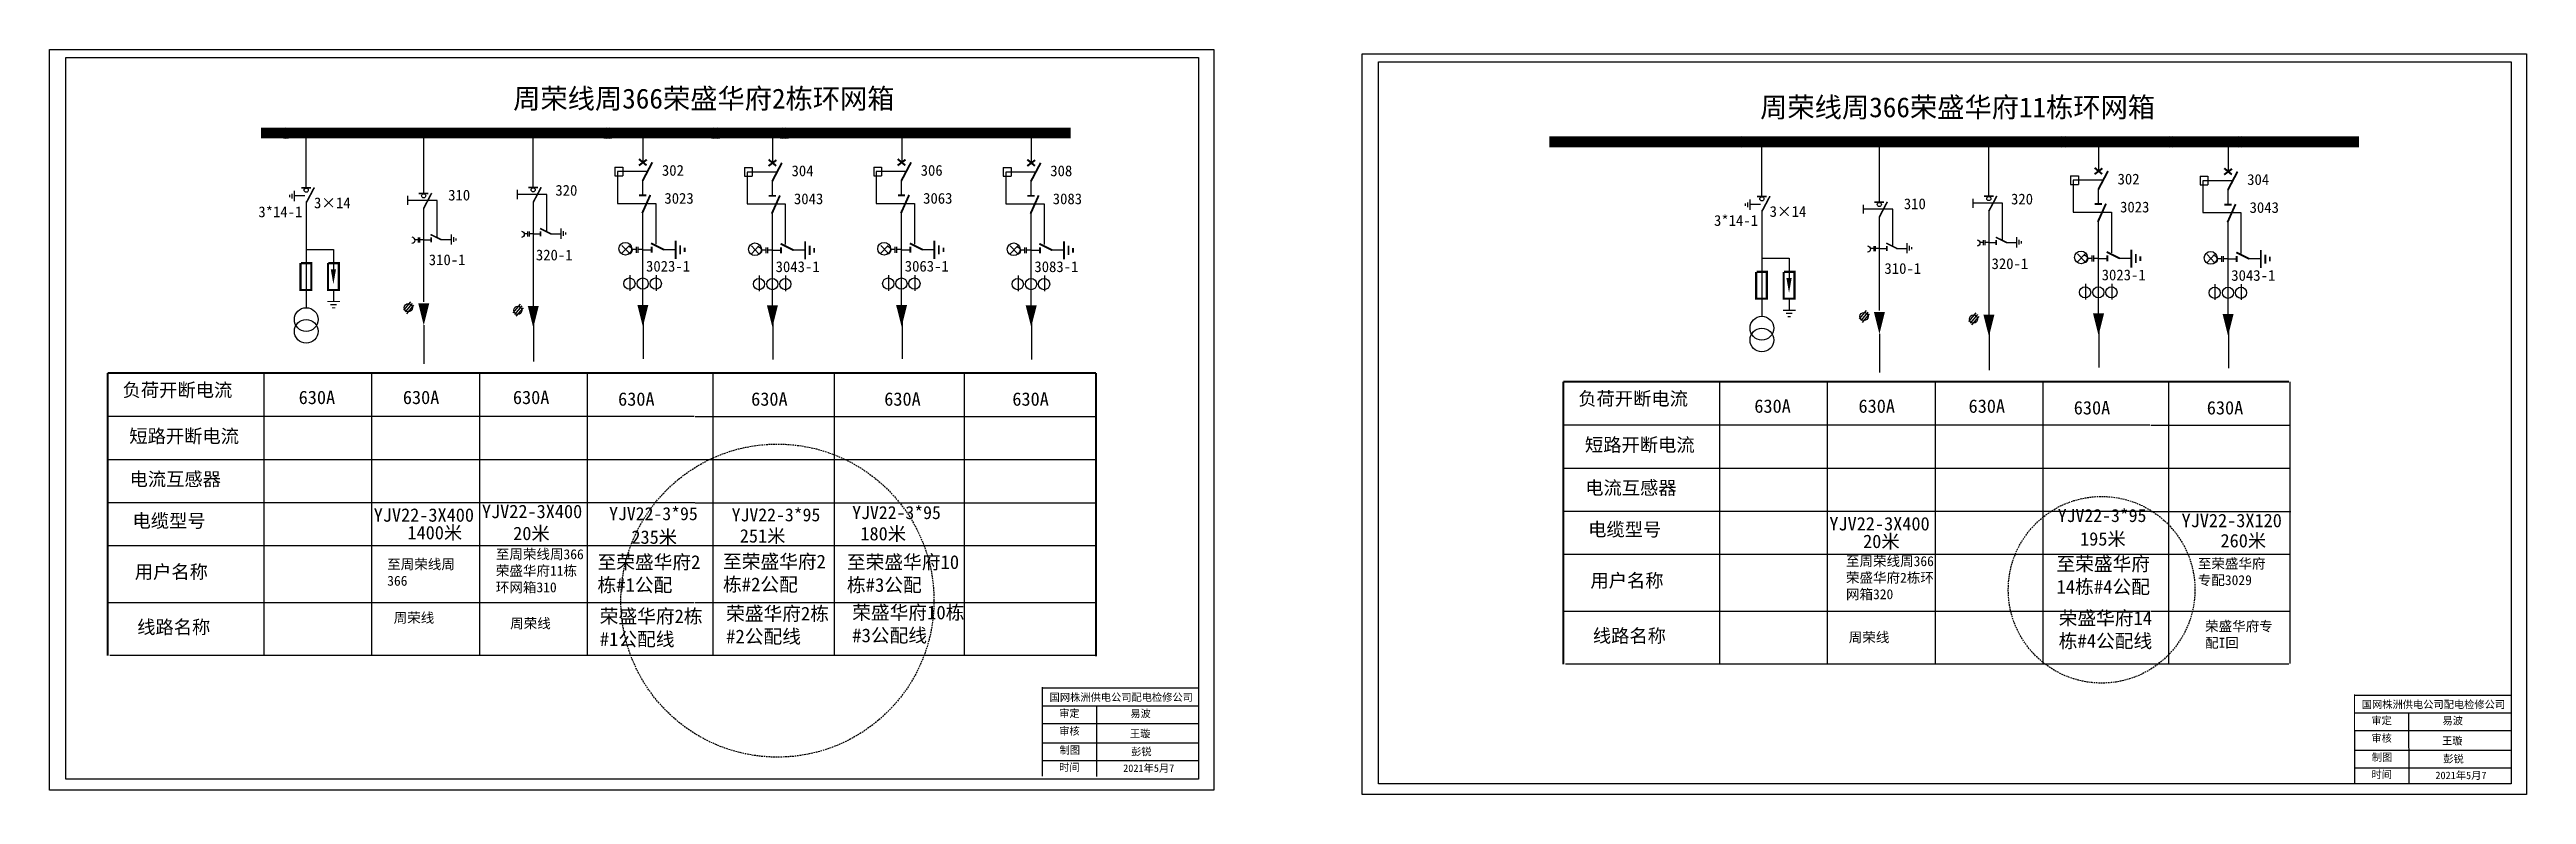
# Model space of a CAD drawing. Extents: x -1431 to -1070, y -1774 to -1665.
import ezdxf

# ---------------------------------------------------------------- set-up
doc = ezdxf.new("R2010")
doc.units = 0
doc.header["$LTSCALE"] = 0.774411
doc.linetypes.add('ACAD_ISO02W100', pattern=[15, 12, -3])
doc.linetypes.add('DASHED', pattern=[0.45, 0.3, -0.15])
doc.layers.get('0').update_dxf_attribs({"linetype": 'CONTINUOUS'})
doc.layers.add('1', color=7, linetype='CONTINUOUS')
doc.styles.add('hztxt_txtstyle_0.00_0_0', font='simkai.ttf')
doc.styles.get("Standard").update_dxf_attribs({"font": '', "height": 2.5})
doc.styles.add('字体', font='simkai_0.ttf', dxfattribs={"height": 2.5})
doc.styles.add('楷体_GB2312_txtstyle_1.09_0_0', font='simkai_0.ttf', dxfattribs={"height": 1.0944})
doc.styles.get('Standard').set_extended_font_data('SimSun')

# ---------------------------------------------------------------- blocks, each defined once
blk = doc.blocks.new('JD')
for points in [[(-2, 0.2), (-2, -0.2), (2, 0.2), (2, -0.2)], [(1, -1.2), (1, -0.8), (-1, -1.2), (-1, -0.8)], [(-0.5, -1.8), (-0.5, -2.2), (0.5, -1.8), (0.5, -2.2)]]:
    blk.add_trace(points)

msp = doc.modelspace()

# ---------------------------------------------------------------- linework, layer by layer
at = {"color": 0}
for p, q in [((-1393.7, -1677.8), (-1393.7, -1685.08)), ((-1360.61, -1677.76), (-1360.61, -1685.04)), ((-1181.43, -1679.07), (-1181.43, -1686.35)), ((-1148.34, -1679.03), (-1148.34, -1686.31)), ((-1348.63, -1682.09), (-1348.63, -1683.34)), ((-1348.63, -1682.09), (-1347.49, -1682.09)), ((-1344.03, -1682.74), (-1348.27, -1682.74)), ((-1348.27, -1682.74), (-1348.27, -1687.38)), ((-1347.49, -1682.09), (-1347.49, -1683.34)), ((-1329.73, -1682.16), (-1328.6, -1682.16)), ((-1329.73, -1682.16), (-1329.73, -1683.41)), ((-1329.37, -1682.81), (-1329.37, -1687.45)), ((-1325.14, -1682.81), (-1329.37, -1682.81)), ((-1328.6, -1682.16), (-1328.6, -1683.41)), ((-1310.89, -1682.09), (-1310.89, -1683.34)), ((-1310.89, -1682.09), (-1309.76, -1682.09)), ((-1306.3, -1682.74), (-1310.53, -1682.74)), ((-1310.53, -1682.74), (-1310.53, -1687.38)), ((-1309.76, -1682.09), (-1309.76, -1683.34)), ((-1292, -1682.16), (-1290.86, -1682.16)), ((-1292, -1682.16), (-1292, -1683.41)), ((-1291.64, -1682.81), (-1291.64, -1687.45)), ((-1287.4, -1682.81), (-1291.64, -1682.81)), ((-1290.86, -1682.16), (-1290.86, -1683.41)), ((-1393.84, -1686.27), (-1395.32, -1686.27)), ((-1348.63, -1683.34), (-1347.49, -1683.34)), ((-1344.6, -1684), (-1344.6, -1686.12)), ((-1329.73, -1683.41), (-1328.6, -1683.41)), ((-1325.7, -1684.07), (-1325.7, -1686.19)), ((-1310.89, -1683.34), (-1309.76, -1683.34)), ((-1306.87, -1684), (-1306.87, -1686.12)), ((-1292, -1683.41), (-1290.86, -1683.41)), ((-1287.97, -1684.07), (-1287.97, -1686.19)), ((-1136.36, -1683.36), (-1136.36, -1684.61)), ((-1136.36, -1683.36), (-1135.22, -1683.36)), ((-1136.36, -1684.61), (-1135.22, -1684.61)), ((-1131.76, -1684.01), (-1136, -1684.01)), ((-1136, -1684.01), (-1136, -1688.65)), ((-1135.22, -1683.36), (-1135.22, -1684.61)), ((-1132.33, -1685.27), (-1132.33, -1687.39)), ((-1117.46, -1683.42), (-1116.33, -1683.42)), ((-1117.46, -1683.42), (-1117.46, -1684.68)), ((-1117.46, -1684.68), (-1116.33, -1684.68)), ((-1117.1, -1684.08), (-1117.1, -1688.72)), ((-1112.87, -1684.08), (-1117.1, -1684.08)), ((-1116.33, -1683.42), (-1116.33, -1684.68)), ((-1113.43, -1685.34), (-1113.43, -1687.46)), ((-1393.68, -1687.11), (-1393.68, -1702.65)), ((-1376.53, -1688.05), (-1376.53, -1701.74)), ((-1360.56, -1687.18), (-1360.56, -1702.3)), ((-1348.27, -1687.38), (-1342.68, -1687.38)), ((-1344.6, -1688.46), (-1344.6, -1702.27)), ((-1342.68, -1687.38), (-1342.68, -1693.32)), ((-1329.37, -1687.45), (-1323.79, -1687.45)), ((-1325.7, -1688.53), (-1325.7, -1702.34)), ((-1323.79, -1687.45), (-1323.79, -1693.39)), ((-1310.53, -1687.38), (-1304.95, -1687.38)), ((-1306.87, -1688.46), (-1306.87, -1702.27)), ((-1304.95, -1687.38), (-1304.95, -1693.32)), ((-1291.64, -1687.45), (-1286.05, -1687.45)), ((-1287.97, -1688.53), (-1287.97, -1702.34)), ((-1286.05, -1687.45), (-1286.05, -1693.39)), ((-1181.57, -1687.54), (-1183.05, -1687.54)), ((-1181.41, -1688.37), (-1181.41, -1703.92)), ((-1164.26, -1689.32), (-1164.26, -1703.01)), ((-1148.29, -1688.45), (-1148.29, -1703.57)), ((-1136, -1688.65), (-1130.41, -1688.65)), ((-1132.33, -1689.73), (-1132.33, -1703.54)), ((-1130.41, -1688.65), (-1130.41, -1694.59)), ((-1117.1, -1688.72), (-1111.52, -1688.72)), ((-1113.43, -1689.8), (-1113.43, -1703.61)), ((-1111.52, -1688.72), (-1111.52, -1694.66)), ((-1376.53, -1692.69), (-1375.45, -1692.69)), ((-1374.02, -1692.66), (-1372.54, -1692.66)), ((-1360.56, -1691.83), (-1359.48, -1691.83)), ((-1358.05, -1691.8), (-1356.57, -1691.8)), ((-1164.26, -1693.96), (-1163.18, -1693.96)), ((-1161.75, -1693.93), (-1160.27, -1693.93)), ((-1148.29, -1693.09), (-1147.21, -1693.09)), ((-1145.78, -1693.06), (-1144.3, -1693.06)), ((-1393.69, -1694.09), (-1389.69, -1694.09)), ((-1389.69, -1694.09), (-1389.69, -1697.02)), ((-1344.6, -1694.13), (-1343.29, -1694.13)), ((-1341.59, -1694.1), (-1339.81, -1694.1)), ((-1325.7, -1694.2), (-1324.4, -1694.2)), ((-1322.69, -1694.17), (-1320.91, -1694.17)), ((-1306.87, -1694.13), (-1305.56, -1694.13)), ((-1303.86, -1694.1), (-1302.08, -1694.1)), ((-1287.97, -1694.2), (-1286.66, -1694.2)), ((-1284.96, -1694.17), (-1283.18, -1694.17)), ((-1181.42, -1695.36), (-1177.42, -1695.36)), ((-1177.42, -1695.36), (-1177.42, -1698.29)), ((-1132.33, -1695.4), (-1131.02, -1695.4)), ((-1129.32, -1695.36), (-1127.54, -1695.36)), ((-1113.43, -1695.47), (-1112.13, -1695.47)), ((-1110.42, -1695.43), (-1108.64, -1695.43)), ((-1389.69, -1700.1), (-1389.69, -1701.61)), ((-1346.48, -1697.82), (-1346.48, -1700.12)), ((-1342.64, -1697.82), (-1342.64, -1700.12)), ((-1327.58, -1697.89), (-1327.58, -1700.19)), ((-1323.74, -1697.89), (-1323.74, -1700.19)), ((-1308.74, -1697.82), (-1308.74, -1700.12)), ((-1304.91, -1697.82), (-1304.91, -1700.12)), ((-1289.85, -1697.89), (-1289.85, -1700.19)), ((-1286.01, -1697.89), (-1286.01, -1700.19)), ((-1134.21, -1699.09), (-1134.21, -1701.39)), ((-1130.37, -1699.09), (-1130.37, -1701.39)), ((-1115.31, -1699.16), (-1115.31, -1701.46)), ((-1111.47, -1699.16), (-1111.47, -1701.46)), ((-1378.43, -1701.71), (-1379.48, -1702.96)), ((-1378.2, -1701.95), (-1379.24, -1703.2)), ((-1378, -1702.21), (-1379.04, -1703.46)), ((-1362.46, -1702.09), (-1363.51, -1703.33)), ((-1362.23, -1702.33), (-1363.27, -1703.58)), ((-1362.03, -1702.59), (-1363.07, -1703.84)), ((-1177.42, -1701.36), (-1177.42, -1702.88)), ((-1166.16, -1702.98), (-1167.21, -1704.23)), ((-1165.93, -1703.22), (-1166.97, -1704.47)), ((-1165.73, -1703.48), (-1166.77, -1704.73)), ((-1150.19, -1703.35), (-1151.24, -1704.6)), ((-1149.96, -1703.6), (-1151, -1704.85)), ((-1149.76, -1703.86), (-1150.8, -1705.1)), ((-1399.83, -1712.12), (-1399.83, -1753.24)), ((-1399.83, -1712.12), (-1399.83, -1753.24)), ((-1384.11, -1712.12), (-1384.11, -1753.23)), ((-1368.38, -1712.12), (-1368.38, -1753.23)), ((-1352.66, -1712.12), (-1352.66, -1731)), ((-1334.34, -1712.12), (-1334.34, -1753.19)), ((-1316.67, -1712.12), (-1316.67, -1753.19)), ((-1297.7, -1712.12), (-1297.7, -1753.19)), ((-1187.56, -1713.39), (-1187.56, -1754.51)), ((-1187.56, -1713.39), (-1187.56, -1754.51)), ((-1171.84, -1713.39), (-1171.84, -1754.5)), ((-1156.11, -1713.39), (-1156.11, -1754.5)), ((-1140.39, -1713.39), (-1140.39, -1732.27)), ((-1122.07, -1713.39), (-1122.07, -1754.46)), ((-1104.4, -1713.39), (-1104.4, -1754.46)), ((-1352.66, -1731), (-1352.66, -1753.23)), ((-1140.39, -1732.27), (-1140.39, -1754.5))]:
    msp.add_line(p, q, dxfattribs=at)
at = {"color": 0, "linetype": 'Continuous'}
for p, q in [((-1376.52, -1685.78), (-1376.52, -1677.8)), ((-1344.51, -1681.34), (-1344.51, -1677.85)), ((-1325.61, -1681.41), (-1325.61, -1677.92)), ((-1306.77, -1681.34), (-1306.77, -1677.85)), ((-1287.88, -1681.41), (-1287.88, -1677.92)), ((-1164.25, -1687.04), (-1164.25, -1679.07)), ((-1132.24, -1682.61), (-1132.24, -1679.12)), ((-1113.34, -1682.68), (-1113.34, -1679.19)), ((-1396.05, -1686.46), (-1396.05, -1686.14)), ((-1395.7, -1686.66), (-1395.7, -1685.96)), ((-1395.36, -1687.04), (-1395.36, -1685.55)), ((-1183.78, -1687.73), (-1183.78, -1687.41)), ((-1183.43, -1687.92), (-1183.43, -1687.23)), ((-1183.09, -1688.31), (-1183.09, -1686.82)), ((-1372.5, -1691.89), (-1372.5, -1693.38)), ((-1372.16, -1692.28), (-1372.16, -1692.97)), ((-1371.81, -1692.47), (-1371.81, -1692.79)), ((-1356.53, -1691.03), (-1356.53, -1692.52)), ((-1356.18, -1691.41), (-1356.18, -1692.1)), ((-1355.84, -1691.61), (-1355.84, -1691.93)), ((-1346.53, -1693.49), (-1347.61, -1694.65)), ((-1347.61, -1693.49), (-1346.53, -1694.65)), ((-1328.71, -1693.56), (-1327.63, -1694.72)), ((-1327.63, -1693.56), (-1328.71, -1694.72)), ((-1308.79, -1693.49), (-1309.88, -1694.65)), ((-1309.88, -1693.49), (-1308.79, -1694.65)), ((-1290.98, -1693.56), (-1289.9, -1694.72)), ((-1289.9, -1693.56), (-1290.98, -1694.72)), ((-1160.23, -1693.16), (-1160.23, -1694.65)), ((-1159.89, -1693.55), (-1159.89, -1694.24)), ((-1159.54, -1693.74), (-1159.54, -1694.06)), ((-1144.26, -1692.29), (-1144.26, -1693.79)), ((-1143.91, -1692.68), (-1143.91, -1693.37)), ((-1143.57, -1692.88), (-1143.57, -1693.2)), ((-1134.26, -1694.75), (-1135.34, -1695.92)), ((-1135.34, -1694.75), (-1134.26, -1695.92)), ((-1116.44, -1694.82), (-1115.36, -1695.99)), ((-1115.36, -1694.82), (-1116.44, -1695.99)), ((-1360.5, -1704.79), (-1360.5, -1710.42)), ((-1344.51, -1704.42), (-1344.51, -1710.05)), ((-1325.61, -1704.49), (-1325.61, -1710.12)), ((-1306.77, -1704.42), (-1306.77, -1710.05)), ((-1287.88, -1704.49), (-1287.88, -1710.12)), ((-1376.5, -1705.14), (-1376.5, -1710.76)), ((-1164.23, -1706.41), (-1164.23, -1712.03)), ((-1148.23, -1706.06), (-1148.23, -1711.69)), ((-1132.24, -1705.69), (-1132.24, -1711.32)), ((-1113.34, -1705.76), (-1113.34, -1711.39)), ((-1422.6, -1718.41), (-1337.06, -1718.41)), ((-1336.92, -1718.45), (-1278.47, -1718.45)), ((-1210.33, -1719.68), (-1124.79, -1719.68)), ((-1124.65, -1719.72), (-1104.4, -1719.72)), ((-1422.6, -1724.7), (-1336.98, -1724.7)), ((-1336.93, -1724.71), (-1278.47, -1724.71)), ((-1210.33, -1725.97), (-1124.71, -1725.97)), ((-1124.66, -1725.98), (-1104.4, -1725.98)), ((-1422.6, -1730.99), (-1336.96, -1730.99)), ((-1336.93, -1731.03), (-1278.47, -1731.03)), ((-1210.33, -1732.26), (-1124.69, -1732.26)), ((-1124.66, -1732.3), (-1104.27, -1732.3)), ((-1422.6, -1737.28), (-1278.47, -1737.28)), ((-1210.33, -1738.55), (-1104.4, -1738.55)), ((-1422.6, -1745.57), (-1337.06, -1745.57)), ((-1336.95, -1745.58), (-1278.47, -1745.58)), ((-1210.33, -1746.84), (-1124.79, -1746.84)), ((-1124.68, -1746.85), (-1104.4, -1746.85)), ((-1422.27, -1753.24), (-1278.62, -1753.24)), ((-1210, -1754.51), (-1104.53, -1754.51)), ((-1286.29, -1758.03), (-1263.54, -1758.03)), ((-1286.29, -1760.62), (-1263.54, -1760.62)), ((-1278.42, -1760.59), (-1278.39, -1770.96)), ((-1094.94, -1759.07), (-1072.19, -1759.07)), ((-1094.94, -1761.67), (-1072.19, -1761.67)), ((-1087.07, -1761.64), (-1087.04, -1772.01)), ((-1286.29, -1763.22), (-1263.54, -1763.22)), ((-1286.29, -1766.04), (-1263.54, -1766.04)), ((-1094.94, -1764.26), (-1072.19, -1764.26)), ((-1286.29, -1768.63), (-1263.54, -1768.63)), ((-1094.94, -1767.09), (-1072.19, -1767.09)), ((-1094.94, -1769.68), (-1072.19, -1769.68))]:
    msp.add_line(p, q, dxfattribs=at)
for points in [[(-1431.08, -1664.94), (-1261.31, -1664.94), (-1261.31, -1772.92), (-1431.08, -1772.92)], [(-1428.7, -1666.09), (-1263.55, -1666.09), (-1263.55, -1771.36), (-1428.7, -1771.36)], [(-1239.65, -1665.58), (-1069.89, -1665.58), (-1069.89, -1773.57), (-1239.65, -1773.57)], [(-1237.27, -1666.74), (-1072.12, -1666.74), (-1072.12, -1772.01), (-1237.27, -1772.01)]]:
    msp.add_lwpolyline(points, close=True, dxfattribs=at)
at = {"color": 0}
for points, const_width in [([(-1400.25, -1677.12), (-1282.17, -1677.12)], 1.57), ([(-1212.37, -1678.39), (-1094.29, -1678.39)], 1.57), ([(-1345.14, -1681.85), (-1343.99, -1680.99)], 0.283), ([(-1345.13, -1680.91), (-1344.02, -1681.83)], 0.283), ([(-1344.6, -1684.08), (-1343.18, -1681.39)], 0.283), ([(-1326.24, -1681.92), (-1325.09, -1681.06)], 0.283), ([(-1326.23, -1680.98), (-1325.12, -1681.9)], 0.283), ([(-1325.7, -1684.15), (-1324.29, -1681.46)], 0.283), ([(-1307.41, -1681.85), (-1306.26, -1680.99)], 0.283), ([(-1307.4, -1680.91), (-1306.29, -1681.83)], 0.283), ([(-1306.87, -1684.08), (-1305.45, -1681.39)], 0.283), ([(-1288.51, -1681.92), (-1287.36, -1681.06)], 0.283), ([(-1288.5, -1680.98), (-1287.39, -1681.9)], 0.283), ([(-1287.97, -1684.15), (-1286.55, -1681.46)], 0.283), ([(-1132.87, -1683.12), (-1131.72, -1682.26)], 0.283), ([(-1132.86, -1682.18), (-1131.75, -1683.1)], 0.283), ([(-1132.33, -1685.35), (-1130.91, -1682.66)], 0.283), ([(-1113.97, -1683.19), (-1112.82, -1682.33)], 0.283), ([(-1113.96, -1682.25), (-1112.85, -1683.17)], 0.283), ([(-1113.43, -1685.42), (-1112.02, -1682.73)], 0.283), ([(-1394.35, -1685.11), (-1392.95, -1685.11)], 0.236), ([(-1393.65, -1687.28), (-1392.47, -1685.05)], 0.236), ([(-1377.23, -1685.93), (-1375.84, -1685.93)], 0.236), ([(-1376.53, -1688.11), (-1375.36, -1685.87)], 0.236), ([(-1361.26, -1685.07), (-1359.87, -1685.07)], 0.236), ([(-1360.56, -1687.24), (-1359.38, -1685.01)], 0.236), ([(-1345.11, -1686.2), (-1344.06, -1686.2)], 0.283), ([(-1344.66, -1688.81), (-1343.47, -1686.14)], 0.283), ([(-1326.21, -1686.27), (-1325.16, -1686.27)], 0.283), ([(-1325.76, -1688.88), (-1324.57, -1686.21)], 0.283), ([(-1307.37, -1686.2), (-1306.33, -1686.2)], 0.283), ([(-1306.92, -1688.81), (-1305.73, -1686.14)], 0.283), ([(-1288.48, -1686.27), (-1287.43, -1686.27)], 0.283), ([(-1288.03, -1688.88), (-1286.84, -1686.21)], 0.283), ([(-1182.07, -1686.38), (-1180.68, -1686.38)], 0.236), ([(-1181.38, -1688.55), (-1180.2, -1686.32)], 0.236), ([(-1148.99, -1686.34), (-1147.6, -1686.34)], 0.236), ([(-1148.29, -1688.51), (-1147.11, -1686.28)], 0.236), ([(-1164.96, -1687.2), (-1163.57, -1687.2)], 0.236), ([(-1164.26, -1689.38), (-1163.09, -1687.14)], 0.236), ([(-1132.84, -1687.47), (-1131.79, -1687.47)], 0.283), ([(-1132.39, -1690.08), (-1131.2, -1687.41)], 0.283), ([(-1113.94, -1687.54), (-1112.89, -1687.54)], 0.283), ([(-1113.49, -1690.15), (-1112.3, -1687.48)], 0.283), ([(-1375.51, -1691.91), (-1373.93, -1692.69)], 0.236), ([(-1375.45, -1692.33), (-1375.45, -1693.05)], 0.236), ([(-1359.54, -1691.04), (-1357.96, -1691.83)], 0.236), ([(-1359.48, -1691.46), (-1359.48, -1692.19)], 0.236), ([(-1343.37, -1693.19), (-1341.48, -1694.13)], 0.283), ([(-1343.29, -1693.7), (-1343.29, -1694.57)], 0.283), ([(-1324.47, -1693.26), (-1322.58, -1694.2)], 0.283), ([(-1324.4, -1693.77), (-1324.4, -1694.64)], 0.283), ([(-1305.63, -1693.19), (-1303.75, -1694.13)], 0.283), ([(-1305.56, -1693.7), (-1305.56, -1694.57)], 0.283), ([(-1286.74, -1693.26), (-1284.85, -1694.2)], 0.283), ([(-1286.66, -1693.77), (-1286.66, -1694.64)], 0.283), ([(-1163.24, -1693.17), (-1161.66, -1693.96)], 0.236), ([(-1163.18, -1693.6), (-1163.18, -1694.32)], 0.236), ([(-1147.27, -1692.31), (-1145.69, -1693.09)], 0.236), ([(-1147.21, -1692.73), (-1147.21, -1693.46)], 0.236), ([(-1394.48, -1696.09), (-1394.48, -1700), (-1392.91, -1700), (-1392.91, -1696.09), (-1394.43, -1696.09)], 0.33), ([(-1390.47, -1696.09), (-1390.47, -1700), (-1388.9, -1700), (-1388.9, -1696.09), (-1390.42, -1696.09)], 0.33), ([(-1182.21, -1697.36), (-1182.21, -1701.27), (-1180.64, -1701.27), (-1180.64, -1697.36), (-1182.16, -1697.36)], 0.33), ([(-1178.2, -1697.36), (-1178.2, -1701.27), (-1176.63, -1701.27), (-1176.63, -1697.36), (-1178.15, -1697.36)], 0.33), ([(-1131.1, -1694.46), (-1129.21, -1695.4)], 0.283), ([(-1131.02, -1694.97), (-1131.02, -1695.84)], 0.283), ([(-1112.2, -1694.53), (-1110.31, -1695.47)], 0.283), ([(-1112.13, -1695.04), (-1112.13, -1695.91)], 0.283)]:
    msp.add_lwpolyline(points, dxfattribs=dict(at, const_width=const_width))
for points in [[(-1378.86, -1686.29), (-1378.86, -1687.6)], [(-1362.89, -1685.42), (-1362.89, -1686.74)], [(-1150.62, -1686.69), (-1150.62, -1688.01)], [(-1166.59, -1687.56), (-1166.59, -1688.87)], [(-1377.33, -1692.68), (-1377.82, -1692.68)], [(-1377.33, -1692.35), (-1377.33, -1693.07)], [(-1377.11, -1692.35), (-1377.11, -1693.07)], [(-1376.54, -1692.68), (-1377.11, -1692.68)], [(-1361.36, -1691.81), (-1361.85, -1691.81)], [(-1361.36, -1691.48), (-1361.36, -1692.2)], [(-1361.14, -1691.48), (-1361.14, -1692.2)], [(-1360.57, -1691.81), (-1361.14, -1691.81)], [(-1345.55, -1693.72), (-1345.55, -1694.58)], [(-1345.29, -1693.72), (-1345.29, -1694.58)], [(-1326.65, -1693.79), (-1326.65, -1694.65)], [(-1326.39, -1693.79), (-1326.39, -1694.65)], [(-1307.82, -1693.72), (-1307.82, -1694.58)], [(-1307.55, -1693.72), (-1307.55, -1694.58)], [(-1288.92, -1693.79), (-1288.92, -1694.65)], [(-1288.66, -1693.79), (-1288.66, -1694.65)], [(-1165.06, -1693.95), (-1165.55, -1693.95)], [(-1165.06, -1693.62), (-1165.06, -1694.33)], [(-1164.84, -1693.62), (-1164.84, -1694.33)], [(-1164.27, -1693.95), (-1164.84, -1693.95)], [(-1149.09, -1693.08), (-1149.58, -1693.08)], [(-1149.09, -1692.75), (-1149.09, -1693.47)], [(-1148.87, -1692.75), (-1148.87, -1693.47)], [(-1148.3, -1693.08), (-1148.87, -1693.08)], [(-1345.55, -1694.12), (-1346.15, -1694.12)], [(-1344.6, -1694.12), (-1345.29, -1694.12)], [(-1326.65, -1694.19), (-1327.25, -1694.19)], [(-1325.71, -1694.19), (-1326.39, -1694.19)], [(-1307.82, -1694.12), (-1308.41, -1694.12)], [(-1306.87, -1694.12), (-1307.55, -1694.12)], [(-1288.92, -1694.19), (-1289.52, -1694.19)], [(-1287.97, -1694.19), (-1288.66, -1694.19)], [(-1133.28, -1695.39), (-1133.88, -1695.39)], [(-1133.28, -1694.99), (-1133.28, -1695.85)], [(-1133.02, -1694.99), (-1133.02, -1695.85)], [(-1132.33, -1695.39), (-1133.02, -1695.39)], [(-1114.38, -1695.46), (-1114.98, -1695.46)], [(-1114.38, -1695.06), (-1114.38, -1695.92)], [(-1114.12, -1695.06), (-1114.12, -1695.92)], [(-1113.43, -1695.46), (-1114.12, -1695.46)]]:
    msp.add_lwpolyline(points, dxfattribs=at)
at = {"color": 0, "linetype": 'ACAD_ISO02W100'}
for points in [[(-1358.57, -1691.46), (-1358.57, -1686.08), (-1362.89, -1686.08)], [(-1374.54, -1692.32), (-1374.54, -1686.95), (-1378.86, -1686.95)], [(-1162.27, -1693.59), (-1162.27, -1688.22), (-1166.59, -1688.22)], [(-1146.3, -1692.72), (-1146.3, -1687.35), (-1150.62, -1687.35)]]:
    msp.add_lwpolyline(points, dxfattribs=at)
at = {"color": 0}
for points, format in [([(-1378.25, -1692.27, -0.877934), (-1378.23, -1693.23)], "xyb"), ([(-1362.28, -1691.41, -0.877934), (-1362.26, -1692.37)], "xyb"), ([(-1346.65, -1693.63, -0.877934), (-1346.63, -1694.78)], "xyb"), ([(-1327.76, -1693.7, -0.877934), (-1327.74, -1694.85)], "xyb"), ([(-1308.92, -1693.63, -0.877934), (-1308.9, -1694.78)], "xyb"), ([(-1290.03, -1693.7, -0.877934), (-1290, -1694.85)], "xyb"), ([(-1165.98, -1693.54, -0.877934), (-1165.96, -1694.5)], "xyb"), ([(-1150.01, -1692.68, -0.877934), (-1149.99, -1693.63)], "xyb"), ([(-1389.69, -1696.97, 0.771, 0, 0), (-1389.69, -1699.17, 0, 0, 0)], "xyseb"), ([(-1134.38, -1694.9, -0.877934), (-1134.36, -1696.05)], "xyb"), ([(-1115.49, -1694.97, -0.877934), (-1115.47, -1696.12)], "xyb"), ([(-1376.51, -1701.95, 1.61, 0, 0), (-1376.51, -1705.14, 0, 0, 0)], "xyseb"), ([(-1177.42, -1698.24, 0.771, 0, 0), (-1177.42, -1700.44, 0, 0, 0)], "xyseb"), ([(-1360.54, -1702.32, 1.61, 0, 0), (-1360.54, -1705.52, 0, 0, 0)], "xyseb"), ([(-1344.56, -1702.17, 1.61, 0, 0), (-1344.56, -1705.36, 0, 0, 0)], "xyseb"), ([(-1325.67, -1702.24, 1.61, 0, 0), (-1325.67, -1705.43, 0, 0, 0)], "xyseb"), ([(-1306.83, -1702.17, 1.61, 0, 0), (-1306.83, -1705.36, 0, 0, 0)], "xyseb"), ([(-1287.93, -1702.24, 1.61, 0, 0), (-1287.93, -1705.43, 0, 0, 0)], "xyseb"), ([(-1164.24, -1703.22, 1.61, 0, 0), (-1164.24, -1706.41, 0, 0, 0)], "xyseb"), ([(-1148.27, -1703.59, 1.61, 0, 0), (-1148.27, -1706.79, 0, 0, 0)], "xyseb"), ([(-1132.29, -1703.43, 1.61, 0, 0), (-1132.29, -1706.63, 0, 0, 0)], "xyseb"), ([(-1113.4, -1703.5, 1.61, 0, 0), (-1113.4, -1706.7, 0, 0, 0)], "xyseb")]:
    msp.add_lwpolyline(points, format=format, dxfattribs=at)
at = {"color": 0, "linetype": 'Continuous'}
for points, const_width in [([(-1422.6, -1712.12), (-1422.6, -1753.32)], 0.302), ([(-1399.83, -1712.12), (-1422.6, -1712.12)], 0.302), ([(-1278.5, -1712.12), (-1399.83, -1712.12)], 0.302), ([(-1278.47, -1753.43), (-1278.47, -1712.12)], 0.302), ([(-1210.33, -1713.39), (-1210.33, -1754.59)], 0.302), ([(-1187.56, -1713.39), (-1210.33, -1713.39)], 0.302), ([(-1104.53, -1713.39), (-1187.56, -1713.39)], 0.302), ([(-1286.3, -1757.92), (-1286.3, -1770.92)], 0.182), ([(-1094.96, -1758.97), (-1094.95, -1771.97)], 0.182)]:
    msp.add_lwpolyline(points, dxfattribs=dict(at, const_width=const_width))
at = {"color": 0}
for centre, radius in [((-1396.6, -1677.14), 0.783), ((-1349.92, -1677.14), 0.783), ((-1349.43, -1677.14), 0.783), ((-1334.19, -1677.14), 0.783), ((-1333.7, -1677.14), 0.783), ((-1324.19, -1677.14), 0.783), ((-1323.7, -1677.14), 0.783), ((-1184.33, -1678.41), 0.783), ((-1137.65, -1678.41), 0.783), ((-1137.16, -1678.41), 0.783), ((-1121.92, -1678.41), 0.783), ((-1121.43, -1678.41), 0.783), ((-1111.92, -1678.41), 0.783), ((-1111.43, -1678.41), 0.783), ((-1393.65, -1685.44), 0.302), ((-1376.53, -1686.27), 0.302), ((-1360.56, -1685.4), 0.302), ((-1181.38, -1686.71), 0.302), ((-1148.29, -1686.67), 0.302), ((-1164.26, -1687.53), 0.302), ((-1346.52, -1699.07), 0.817), ((-1344.58, -1699.07), 0.817), ((-1342.68, -1699.07), 0.817), ((-1327.62, -1699.14), 0.817), ((-1325.68, -1699.14), 0.817), ((-1323.78, -1699.14), 0.817), ((-1308.78, -1699.07), 0.817), ((-1306.85, -1699.07), 0.817), ((-1304.95, -1699.07), 0.817), ((-1289.89, -1699.14), 0.817), ((-1287.95, -1699.14), 0.817), ((-1286.05, -1699.14), 0.817), ((-1134.25, -1700.34), 0.817), ((-1132.31, -1700.34), 0.817), ((-1130.41, -1700.34), 0.817), ((-1115.35, -1700.41), 0.817), ((-1113.41, -1700.41), 0.817), ((-1111.51, -1700.41), 0.817), ((-1393.65, -1704.31), 1.73), ((-1393.65, -1706.03), 1.73), ((-1378.76, -1702.59), 0.596), ((-1362.79, -1702.96), 0.596), ((-1181.38, -1705.57), 1.73), ((-1166.49, -1703.86), 0.596), ((-1150.52, -1704.23), 0.596), ((-1181.38, -1707.3), 1.73)]:
    msp.add_circle(centre, radius, dxfattribs=at)
at = {"color": 0, "linetype": 'Continuous'}
for centre in [(-1347.11, -1693.99), (-1328.21, -1694.06), (-1309.38, -1693.99), (-1290.48, -1694.06), (-1134.84, -1695.25), (-1115.94, -1695.32)]:
    msp.add_circle(centre, 0.933, dxfattribs=at)
at = {"color": 1, "linetype": 'DASHED'}
for centre, radius in [((-1324.94, -1745.3), 22.83), ((-1131.84, -1743.72), 13.61)]:
    msp.add_circle(centre, radius, dxfattribs=at)
at = {"layer": '1', "color": 0}
for points in [[(-1346.66, -1693.62, -0.877934), (-1346.64, -1694.77)], [(-1327.76, -1693.69, -0.877934), (-1327.74, -1694.84)], [(-1308.93, -1693.62, -0.877934), (-1308.9, -1694.77)], [(-1290.03, -1693.69, -0.877934), (-1290.01, -1694.84)], [(-1134.39, -1694.89, -0.877934), (-1134.37, -1696.03)], [(-1115.49, -1694.96, -0.877934), (-1115.47, -1696.1)]]:
    msp.add_lwpolyline(points, format="xyb", dxfattribs=at)

# ---------------------------------------------------------------- block references
at = {"color": 0, "xscale": 0.6604415997862816, "yscale": 0.6604415997862816, "zscale": 0.6604416, "rotation": 90}
for p in [(-1339.78, -1694.15), (-1320.89, -1694.22), (-1302.05, -1694.15), (-1283.15, -1694.22), (-1127.51, -1695.42), (-1108.62, -1695.49)]:
    msp.add_blockref('JD', p, dxfattribs=at)
at = {"color": 0, "xscale": 0.4623091199900955, "yscale": 0.4623091202229261, "zscale": 0.4623091199999998}
for p in [(-1389.66, -1701.68), (-1177.39, -1702.95)]:
    msp.add_blockref('JD', p, dxfattribs=at)

# ---------------------------------------------------------------- texts
at = {"color": 0}
for s, height, p in [('302', 1.572, (-1341.78, -1683.34)), ('304', 1.572, (-1322.88, -1683.41)), ('306', 1.572, (-1304.05, -1683.34)), ('308', 1.572, (-1285.15, -1683.41)), ('302', 1.572, (-1129.51, -1684.61)), ('304', 1.572, (-1110.61, -1684.68)), ('3×14', 1.572, (-1392.52, -1688.08)), ('310', 1.572, (-1372.95, -1686.95)), ('320', 1.572, (-1357.32, -1686.25)), ('3023', 1.572, (-1341.42, -1687.42)), ('3043', 1.572, (-1322.53, -1687.49)), ('3063', 1.572, (-1303.69, -1687.42)), ('3083', 1.572, (-1284.79, -1687.49)), ('310', 1.572, (-1160.68, -1688.22)), ('320', 1.572, (-1145.05, -1687.52)), ('3*14-1', 1.572, (-1400.63, -1689.39)), ('3*14-1', 1.572, (-1188.36, -1690.65)), ('3×14', 1.572, (-1180.25, -1689.34)), ('3023', 1.572, (-1129.15, -1688.69)), ('3043', 1.572, (-1110.26, -1688.76)), ('310-1', 1.572, (-1375.78, -1696.38)), ('320-1', 1.572, (-1360.16, -1695.68)), ('3023-1', 1.572, (-1344.1, -1697.32)), ('3043-1', 1.572, (-1325.2, -1697.39)), ('3063-1', 1.572, (-1306.37, -1697.32)), ('3083-1', 1.572, (-1287.47, -1697.39)), ('310-1', 1.572, (-1163.51, -1697.65)), ('320-1', 1.572, (-1147.89, -1696.95)), ('3023-1', 1.572, (-1131.83, -1698.59)), ('3043-1', 1.572, (-1112.93, -1698.66)), ('630A', 1.955, (-1394.75, -1716.64)), ('630A', 1.955, (-1379.56, -1716.64)), ('630A', 1.955, (-1363.51, -1716.64)), ('630A', 1.955, (-1348.17, -1716.88)), ('630A', 1.955, (-1328.77, -1716.88)), ('630A', 1.955, (-1309.36, -1716.88)), ('630A', 1.955, (-1290.68, -1716.88)), ('630A', 1.955, (-1182.48, -1717.91)), ('630A', 1.955, (-1167.29, -1717.91)), ('630A', 1.955, (-1151.24, -1717.91)), ('630A', 1.955, (-1135.9, -1718.15)), ('630A', 1.955, (-1116.5, -1718.15))]:
    msp.add_text(s, height=height, dxfattribs=at).set_placement(p)
at = {"color": 0, "attachment_point": 1}
for s, insert, char_height, width in [('{\\fKaiTi_GB2312|b0|i0|c134|p49;周荣线周366荣盛华府2栋环网箱}', (-1363.47, -1670.63), 2.9131, 266.0196), ('{\\fKaiTi_GB2312|b0|i0|c134|p49;周荣线周366荣盛华府11栋环网箱}', (-1181.63, -1671.9), 2.9131, 266.0196), ('{\\f\uffbfﾬￌﾣﾤ_GB2312|b0|i0|c134|p49;负荷开断电流}', (-1420.43, -1713.61), 1.9545, 80.8358), ('{\\f\uffbfﾬￌﾣﾤ_GB2312|b0|i0|c134|p49;负荷开断电流}', (-1208.16, -1714.87), 1.9545, 80.8358), ('{\\f\uffbfﾬￌﾣﾤ_GB2312|b0|i0|c134|p49;短路开断电流}', (-1419.45, -1720.33), 1.9545, 80.8358), ('{\\f\uffbfﾬￌﾣﾤ_GB2312|b0|i0|c134|p49;短路开断电流}', (-1207.18, -1721.6), 1.9545, 80.8358), ('{\\fKaiTi_GB2312|b0|i0|c134|p49;电流互感器}', (-1419.41, -1726.6), 1.9545, 80.8358), ('{\\fKaiTi_GB2312|b0|i0|c134|p49;电流互感器}', (-1207.14, -1727.87), 1.9545, 80.8358), ('{\\fKaiTi_GB2312|b0|i0|c134|p49;电缆型号}', (-1418.98, -1732.68), 1.9545, 80.8358), ('{\\fKaiTi_GB2312|b0|i0|c134|p49;电缆型号}', (-1206.71, -1733.94), 1.9545, 80.8358), ('{\\f@KaiTi|b0|i0|c134|p49;YJV22-3X120}', (-1120.18, -1732.64), 1.9545, 80.8358), ('{\\fKaiTi_GB2312|b0|i0|c134|p49;1400米}', (-1378.89, -1734.41), 1.9545, 80.8358), ('{\\fKaiTi_GB2312|b0|i0|c134|p49;20米}', (-1363.47, -1734.52), 1.9545, 80.8358), ('{\\fKaiTi_GB2312|b0|i0|c134|p49;235米}', (-1346.23, -1735.06), 1.9545, 80.8358), ('{\\fKaiTi_GB2312|b0|i0|c134|p49;251米}', (-1330.43, -1734.88), 1.9545, 80.8358), ('{\\fKaiTi_GB2312|b0|i0|c134|p49;180米}', (-1312.84, -1734.56), 1.9545, 80.8358), ('{\\fKaiTi_GB2312|b0|i0|c134|p49;20米}', (-1166.62, -1735.68), 1.9545, 80.8358), ('{\\fKaiTi_GB2312|b0|i0|c134|p49;195米}', (-1134.98, -1735.32), 1.9545, 80.8358), ('{\\fKaiTi_GB2312|b0|i0|c134|p49;260米}', (-1114.5, -1735.58), 1.9545, 80.8358), ('{\\fKaiTi_GB2312|b0|i0|c134|p49;用户名称}', (-1418.65, -1740.12), 1.9545, 19.2839), ('{\\fKaiTi_GB2312|b0|i0|c134|p49;至周荣线周366}', (-1381.84, -1739.27), 1.4468, 11.624), ('{\\fKaiTi_GB2312|b0|i0|c134|p49;至周荣线周366荣盛华府11栋环网箱310}', (-1366, -1737.81), 1.4468, 13.1921), ('{\\fKaiTi_GB2312|b0|i0|c134|p49;至周荣线周366荣盛华府2栋环网箱320}', (-1169.12, -1738.82), 1.4468, 13.1862), ('{\\fKaiTi_GB2312|b0|i0|c134|p49;至荣盛华府专配3029}', (-1117.81, -1739.18), 1.4468, 11.624), ('{\\fKaiTi_GB2312|b0|i0|c134|p49;用户名称}', (-1206.38, -1741.39), 1.9545, 19.2839), ('{\\fKaiTi_GB2312|b0|i0|c134|p49;线路名称}', (-1418.3, -1748.18), 1.9545, 19.2839), ('{\\fKaiTi_GB2312|b0|i0|c134|p49;荣盛华府专配I回}', (-1116.75, -1748.31), 1.4468, 11.624), ('{\\fKaiTi_GB2312|b0|i0|c134|p49;线路名称}', (-1206.03, -1749.45), 1.9545, 19.2839)]:
    msp.add_mtext(s, dxfattribs=dict(at, insert=insert, char_height=char_height, width=width))
at = {"color": 0, "char_height": 1.9545, "width": 80.8358, "attachment_point": 1, "style": 'hztxt_txtstyle_0.00_0_0'}
for insert in [(-1383.81, -1731.84), (-1368.03, -1731.32), (-1171.54, -1733.11)]:
    msp.add_mtext('YJV22-3X400', dxfattribs=dict(at, insert=insert))
at = {"color": 0, "linetype": 'Continuous', "attachment_point": 1, "style": '字体'}
for s, insert, char_height, width in [('{\\fSimSun|b0|i0|c134|p2;YJV22-3*95}', (-1349.48, -1731.67), 1.9, 10.7634), ('{\\fSimSun|b0|i0|c134|p2;YJV22-3*95}', (-1331.61, -1731.84), 1.9, 10.7634), ('{\\fSimSun|b0|i0|c134|p2;YJV22-3*95}', (-1314.03, -1731.51), 1.9, 10.7634), ('{\\fSimSun|b0|i0|c134|p2;YJV22-3*95}', (-1138.23, -1731.94), 1.9, 10.7634), ('周荣线', (-1380.9, -1747.08), 1.447, 10.7634), ('周荣线', (-1363.91, -1747.9), 1.447, 10.7634), ('周荣线', (-1168.71, -1749.92), 1.447, 10.7634), ('国网株洲供电公司配电检修公司', (-1285.25, -1758.85), 1.0944, 29.9201), ('\\f\uffbfﾬￌﾣﾤ_GB2312|b0|i0|c134|p49;审定', (-1283.85, -1761.19), 1.0944, 8.5588), ('易波', (-1273.48, -1761.21), 1.094, 8.5588), ('国网株洲供电公司配电检修公司', (-1093.9, -1759.9), 1.0944, 29.9201), ('\\f\uffbfﾬￌﾣﾤ_GB2312|b0|i0|c134|p49;审定', (-1092.5, -1762.24), 1.0944, 8.5588), ('易波', (-1082.13, -1762.26), 1.094, 8.5588), ('\\f\uffbfﾬￌﾣﾤ_GB2312|b0|i0|c134|p49;审核', (-1283.85, -1763.77), 1.0944, 8.5588), ('王璇', (-1273.53, -1764.15), 1.094, 8.5588), ('\\f\uffbfﾬￌﾣﾤ_GB2312|b0|i0|c134|p49;审核', (-1092.5, -1764.82), 1.0944, 8.5588), ('王璇', (-1082.19, -1765.19), 1.094, 8.5588), ('\\f\uffbfﾬￌﾣﾤ_GB2312|b0|i0|c134|p49;制图', (-1283.79, -1766.55), 1.0944, 8.5588), ('\\f\uffbfﾬￌﾣﾤ_GB2312|b0|i0|c134|p49;时间', (-1283.85, -1769.06), 1.0944, 8.5588), ('\\f\uffbfﾬￌﾣﾤ_GB2312|b0|i0|c134|p49;制图', (-1092.44, -1767.6), 1.0944, 8.5588), ('\\f\uffbfﾬￌﾣﾤ_GB2312|b0|i0|c134|p49;时间', (-1092.5, -1770.11), 1.0944, 8.5588)]:
    msp.add_mtext(s, dxfattribs=dict(at, insert=insert, char_height=char_height, width=width))
at = {"color": 7, "linetype": 'Continuous', "true_color": 0xffffff, "char_height": 2, "attachment_point": 1, "style": '字体'}
for s, insert, width in [('{\\fSimSun|b0|i0|c134|p2;至荣盛华府2栋#1公配}', (-1351.17, -1738.68), 17.4025), ('{\\fSimSun|b0|i0|c134|p2;至荣盛华府2栋#2公配}', (-1332.87, -1738.6), 17.4025), ('{\\fSimSun|b0|i0|c134|p2;至荣盛华府10栋#3公配}', (-1314.8, -1738.68), 17.4025), ('{\\fSimSun|b0|i0|c134|p2;至荣盛华府14栋#4公配}', (-1138.42, -1738.95), 15.6114), ('{\\fSimSun|b0|i0|c134|p2;荣盛华府2栋#1公配线}', (-1350.85, -1746.58), 17.4025), ('{\\fSimSun|b0|i0|c134|p2;荣盛华府2栋#2公配线}', (-1332.42, -1746.19), 17.4025), ('{\\fSimSun|b0|i0|c134|p2;荣盛华府10栋#3公配线}', (-1314.03, -1746.03), 17.4025), ('{\\fSimSun|b0|i0|c134|p2;荣盛华府14栋#4公配线}', (-1138.1, -1746.85), 15.2999)]:
    msp.add_mtext(s, dxfattribs=dict(at, insert=insert, width=width))
at = {"color": 7, "linetype": 'Continuous', "char_height": 1.0944, "attachment_point": 1, "style": '楷体_GB2312_txtstyle_1.09_0_0'}
for s, insert, width in [('2021{\\fSimSun|b0|i0|c134|p2;年}5{\\fSimSun|b0|i0|c134|p2;月7}', (-1274.52, -1769.19), 16.0081), ('{\\fSimSun|b0|i0|c134|p2;彭锐}', (-1273.37, -1766.78), 8.5588), ('{\\fSimSun|b0|i0|c134|p2;彭锐}', (-1082.02, -1767.83), 8.5588), ('2021{\\fSimSun|b0|i0|c134|p2;年}5{\\fSimSun|b0|i0|c134|p2;月7}', (-1083.17, -1770.24), 16.0081)]:
    msp.add_mtext(s, dxfattribs=dict(at, insert=insert, width=width))

doc.saveas('drawing.dxf')
